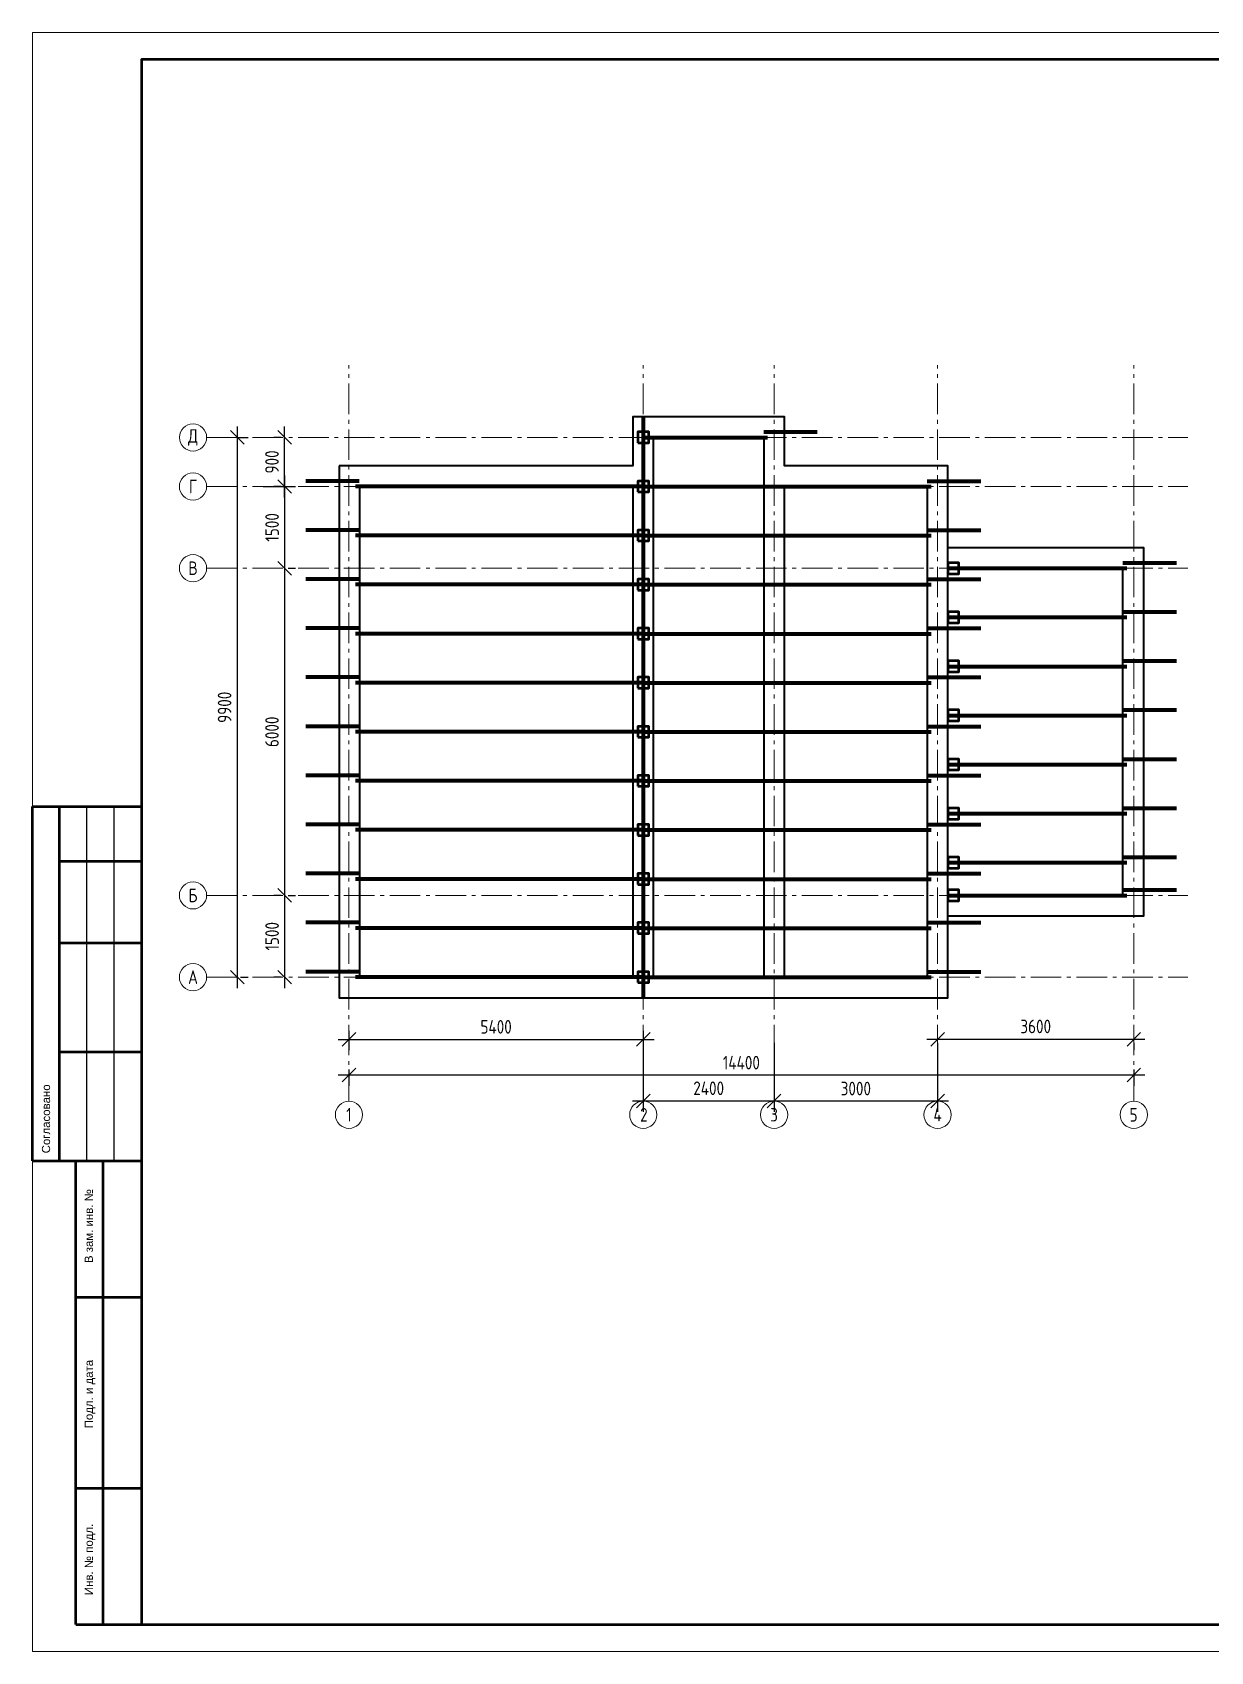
# Model space of a CAD drawing. Header units: millimetres. Extents: x 25506 to 67506, y 19273 to 48973.
# Drawn here: x 25506 to 47123, y 19273 to 48973 of the extents above; entities that cross this region are included whole.
import ezdxf

# ---------------------------------------------------------------- set-up
doc = ezdxf.new("R2010")
doc.units = ezdxf.units.MM
doc.linetypes.add('CONTINOUS', pattern=[0])
doc.linetypes.add('ГОСТ 2.303 6', pattern=[12, 8, -1.5, 1, -1.5])
doc.layers.add('Оси', color=3, linetype='Continuous')
for name, color, linetype, lineweight in [('Стены', 7, 'Continuous', 35), ('Стойки', 7, 'Continuous', 50), ('Стойки гараж', 7, 'Continuous', 50), ('Стропила', 7, 'Continuous', 90), ('Стропила гараж', 7, 'Continuous', 90)]:
    doc.layers.add(name, color=color, linetype=linetype, lineweight=lineweight)
doc.styles.add('ГОСТ 2.304', font='CS_Gost2304.shx')
doc.styles.add('ТЕКСТ_Z', font='arial.ttf')
doc.dimstyles.new('СПДС', dxfattribs={"dimscale": 100, "dimtxt": 2.5, "dimasz": 2.5, "dimexe": 2, "dimexo": 0.625, "dimgap": 1, "dimtad": 1, "dimdec": 0, "dimtxsty": 'ГОСТ 2.304', "dimblk": 'OBLIQUE', "dimblk1": 'OBLIQUE', "dimblk2": 'OBLIQUE', "dimcen": 2.5, "dimdle": 2, "dimadec": 0, "dimazin": 2, "dimtfac": 0.75, "dimtdec": 4, "dimtmove": 1, "dimatfit": 3, "dimfxl": 1, "dimtfill": 1, "dimtolj": 1, "dimarcsym": 1})

# ---------------------------------------------------------------- blocks, each defined once
blk = doc.blocks.new('_Oblique')
at = {"color": 0, "linetype": 'ByBlock', "lineweight": -2}
blk.add_line((-0.5, -0.5), (0.5, 0.5), dxfattribs=at)
blk = doc.blocks.new('*D21')
at = {"layer": 'Defpoints', "color": 0, "ltscale": 100}
for p in [(29678, 40644), (30134, 39144), (30134, 39144)]:
    blk.add_point(p, dxfattribs=at)
at = {"layer": 'Оси', "color": 0, "lineweight": -2, "ltscale": 100}
for p, q in [((30134, 40844), (30134, 38944)), ((29740, 40644), (30334, 40644)), ((30197, 39144), (30334, 39144))]:
    blk.add_line(p, q, dxfattribs=at)
at = {"layer": 'Оси', "color": 0, "lineweight": -2, "ltscale": 100, "xscale": 250, "yscale": 250, "zscale": 250}
for p, rotation in [((30134, 40644), 90), ((30134, 39144), 270)]:
    blk.add_blockref('_Oblique', p, dxfattribs=dict(at, rotation=rotation))
at = {"layer": 'Оси', "color": 0, "lineweight": 20, "ltscale": 100, "insert": (29904, 39894), "char_height": 250, "attachment_point": 5, "rotation": 90, "style": 'ГОСТ 2.304', "bg_fill": 3, "box_fill_scale": 1.1, "bg_fill_color": 256, "bg_fill_true_color": 13158600, "bg_fill_transparency": 0}
blk.add_mtext('\\A1;1500', dxfattribs=at)
blk = doc.blocks.new('*D22')
at = {"layer": 'Defpoints', "color": 0, "ltscale": 100}
for p in [(30134, 39144), (30134, 33144), (30134, 33144)]:
    blk.add_point(p, dxfattribs=at)
at = {"layer": 'Оси', "color": 0, "lineweight": -2, "ltscale": 100}
for p, q in [((30134, 39344), (30134, 32944)), ((30197, 39144), (30334, 39144)), ((30197, 33144), (30334, 33144))]:
    blk.add_line(p, q, dxfattribs=at)
at = {"layer": 'Оси', "color": 0, "lineweight": -2, "ltscale": 100, "xscale": 250, "yscale": 250, "zscale": 250}
for p, rotation in [((30134, 39144), 90), ((30134, 33144), 270)]:
    blk.add_blockref('_Oblique', p, dxfattribs=dict(at, rotation=rotation))
at = {"layer": 'Оси', "color": 0, "lineweight": 20, "ltscale": 100, "insert": (29902, 36144), "char_height": 250, "attachment_point": 5, "rotation": 90, "style": 'ГОСТ 2.304', "bg_fill": 3, "box_fill_scale": 1.1, "bg_fill_color": 256, "bg_fill_true_color": 13158600, "bg_fill_transparency": 0}
blk.add_mtext('\\A1;6000', dxfattribs=at)
blk = doc.blocks.new('*D23')
at = {"layer": 'Defpoints', "color": 0, "ltscale": 100}
for p in [(30134, 33144), (30134, 31644), (30134, 31644)]:
    blk.add_point(p, dxfattribs=at)
at = {"layer": 'Оси', "color": 0, "lineweight": -2, "ltscale": 100}
for p, q in [((30134, 33344), (30134, 31444)), ((30072, 33144), (29934, 33144)), ((30072, 31644), (29934, 31644))]:
    blk.add_line(p, q, dxfattribs=at)
at = {"layer": 'Оси', "color": 0, "lineweight": -2, "ltscale": 100, "xscale": 250, "yscale": 250, "zscale": 250}
for p, rotation in [((30134, 33144), 90), ((30134, 31644), 270)]:
    blk.add_blockref('_Oblique', p, dxfattribs=dict(at, rotation=rotation))
at = {"layer": 'Оси', "color": 0, "lineweight": 20, "ltscale": 100, "insert": (29904, 32394), "char_height": 250, "attachment_point": 5, "rotation": 90, "style": 'ГОСТ 2.304', "bg_fill": 3, "box_fill_scale": 1.1, "bg_fill_color": 256, "bg_fill_true_color": 13158600, "bg_fill_transparency": 0}
blk.add_mtext('\\A1;1500', dxfattribs=at)
blk = doc.blocks.new('*D24')
at = {"layer": 'Defpoints', "color": 0, "ltscale": 100}
for p in [(30134, 41544), (30134, 41544), (30134, 40644)]:
    blk.add_point(p, dxfattribs=at)
at = {"layer": 'Оси', "color": 0, "lineweight": -2, "ltscale": 100}
for p, q in [((30134, 40444), (30134, 41744)), ((30072, 41544), (29934, 41544)), ((30072, 40644), (29934, 40644))]:
    blk.add_line(p, q, dxfattribs=at)
at = {"layer": 'Оси', "color": 0, "lineweight": -2, "ltscale": 100, "xscale": 250, "yscale": 250, "zscale": 250}
for p, rotation in [((30134, 41544), 90), ((30134, 40644), 270)]:
    blk.add_blockref('_Oblique', p, dxfattribs=dict(at, rotation=rotation))
at = {"layer": 'Оси', "color": 0, "lineweight": 20, "ltscale": 100, "insert": (29902, 41094), "char_height": 250, "attachment_point": 5, "rotation": 90, "style": 'ГОСТ 2.304', "bg_fill": 3, "box_fill_scale": 1.1, "bg_fill_color": 256, "bg_fill_true_color": 13158600, "bg_fill_transparency": 0}
blk.add_mtext('\\A1;900', dxfattribs=at)
blk = doc.blocks.new('*D25')
at = {"layer": 'Defpoints', "color": 0, "ltscale": 100}
for p in [(29208, 41544), (29265, 31644), (29265, 31644)]:
    blk.add_point(p, dxfattribs=at)
at = {"layer": 'Оси', "color": 0, "lineweight": -2, "ltscale": 100}
for p, q in [((29265, 41744), (29265, 31444)), ((29270, 41544), (29465, 41544)), ((29327, 31644), (29465, 31644))]:
    blk.add_line(p, q, dxfattribs=at)
at = {"layer": 'Оси', "color": 0, "lineweight": -2, "ltscale": 100, "xscale": 250, "yscale": 250, "zscale": 250}
for p, rotation in [((29265, 41544), 90), ((29265, 31644), 270)]:
    blk.add_blockref('_Oblique', p, dxfattribs=dict(at, rotation=rotation))
at = {"layer": 'Оси', "color": 0, "lineweight": 20, "ltscale": 100, "insert": (29032, 36594), "char_height": 250, "attachment_point": 5, "rotation": 90, "style": 'ГОСТ 2.304', "bg_fill": 3, "box_fill_scale": 1.1, "bg_fill_color": 256, "bg_fill_true_color": 13158600, "bg_fill_transparency": 0}
blk.add_mtext('\\A1;9900', dxfattribs=at)
blk = doc.blocks.new('*D26')
at = {"layer": 'Defpoints', "color": 0, "ltscale": 100}
for p in [(31314, 30721), (36714, 30721), (36714, 30503)]:
    blk.add_point(p, dxfattribs=at)
at = {"layer": 'Оси', "color": 0, "lineweight": -2, "ltscale": 100}
for p, q in [((31314, 30659), (31314, 30303)), ((36714, 30659), (36714, 30303)), ((31114, 30503), (36914, 30503))]:
    blk.add_line(p, q, dxfattribs=at)
at = {"layer": 'Оси', "color": 0, "lineweight": -2, "ltscale": 100, "xscale": 250, "yscale": 250, "zscale": 250, "rotation": 180}
blk.add_blockref('_Oblique', (31314, 30503), dxfattribs=at)
at = {"layer": 'Оси', "color": 0, "lineweight": -2, "ltscale": 100, "xscale": 250, "yscale": 250, "zscale": 250}
blk.add_blockref('_Oblique', (36714, 30503), dxfattribs=at)
at = {"layer": 'Оси', "color": 0, "lineweight": 20, "ltscale": 100, "insert": (34014, 30733), "char_height": 250, "attachment_point": 5, "style": 'ГОСТ 2.304', "bg_fill": 3, "box_fill_scale": 1.1, "bg_fill_color": 256, "bg_fill_true_color": 13158600, "bg_fill_transparency": 0}
blk.add_mtext('\\A1;5400', dxfattribs=at)
blk = doc.blocks.new('*D27')
at = {"layer": 'Defpoints', "color": 0, "ltscale": 100}
for p in [(36714, 30721), (39114, 30504), (36714, 29371)]:
    blk.add_point(p, dxfattribs=at)
at = {"layer": 'Оси', "color": 0, "lineweight": -2, "ltscale": 100}
for p, q in [((36714, 30659), (36714, 29171)), ((39114, 30442), (39114, 29171)), ((39314, 29371), (36514, 29371))]:
    blk.add_line(p, q, dxfattribs=at)
at = {"layer": 'Оси', "color": 0, "lineweight": -2, "ltscale": 100, "xscale": 250, "yscale": 250, "zscale": 250, "rotation": 180}
blk.add_blockref('_Oblique', (36714, 29371), dxfattribs=at)
at = {"layer": 'Оси', "color": 0, "lineweight": -2, "ltscale": 100, "xscale": 250, "yscale": 250, "zscale": 250}
blk.add_blockref('_Oblique', (39114, 29371), dxfattribs=at)
at = {"layer": 'Оси', "color": 0, "lineweight": 20, "ltscale": 100, "insert": (37914, 29606), "char_height": 250, "attachment_point": 5, "style": 'ГОСТ 2.304', "bg_fill": 3, "box_fill_scale": 1.1, "bg_fill_color": 256, "bg_fill_true_color": 13158600, "bg_fill_transparency": 0}
blk.add_mtext('\\A1;2400', dxfattribs=at)
blk = doc.blocks.new('*D28')
at = {"layer": 'Defpoints', "color": 0, "ltscale": 100}
for p in [(42114, 30504), (39114, 29371), (39114, 29371)]:
    blk.add_point(p, dxfattribs=at)
at = {"layer": 'Оси', "color": 0, "lineweight": -2, "ltscale": 100}
for p, q in [((42114, 30442), (42114, 29171)), ((42314, 29371), (38914, 29371)), ((39114, 29308), (39114, 29171))]:
    blk.add_line(p, q, dxfattribs=at)
at = {"layer": 'Оси', "color": 0, "lineweight": -2, "ltscale": 100, "xscale": 250, "yscale": 250, "zscale": 250, "rotation": 180}
blk.add_blockref('_Oblique', (39114, 29371), dxfattribs=at)
at = {"layer": 'Оси', "color": 0, "lineweight": -2, "ltscale": 100, "xscale": 250, "yscale": 250, "zscale": 250}
blk.add_blockref('_Oblique', (42114, 29371), dxfattribs=at)
at = {"layer": 'Оси', "color": 0, "lineweight": 20, "ltscale": 100, "insert": (40614, 29601), "char_height": 250, "attachment_point": 5, "style": 'ГОСТ 2.304', "bg_fill": 3, "box_fill_scale": 1.1, "bg_fill_color": 256, "bg_fill_true_color": 13158600, "bg_fill_transparency": 0}
blk.add_mtext('\\A1;3000', dxfattribs=at)
blk = doc.blocks.new('*D29')
at = {"layer": 'Defpoints', "color": 0, "ltscale": 100}
for p in [(42114, 30504), (42114, 30503), (45714, 30504)]:
    blk.add_point(p, dxfattribs=at)
at = {"layer": 'Оси', "color": 0, "lineweight": -2, "ltscale": 100}
for p, q in [((45914, 30503), (41914, 30503)), ((42114, 30442), (42114, 30303)), ((45714, 30442), (45714, 30303))]:
    blk.add_line(p, q, dxfattribs=at)
at = {"layer": 'Оси', "color": 0, "lineweight": -2, "ltscale": 100, "xscale": 250, "yscale": 250, "zscale": 250, "rotation": 180}
blk.add_blockref('_Oblique', (42114, 30503), dxfattribs=at)
at = {"layer": 'Оси', "color": 0, "lineweight": -2, "ltscale": 100, "xscale": 250, "yscale": 250, "zscale": 250}
blk.add_blockref('_Oblique', (45714, 30503), dxfattribs=at)
at = {"layer": 'Оси', "color": 0, "lineweight": 20, "ltscale": 100, "insert": (43914, 30740), "char_height": 250, "attachment_point": 5, "style": 'ГОСТ 2.304', "bg_fill": 3, "box_fill_scale": 1.1, "bg_fill_color": 256, "bg_fill_true_color": 13158600, "bg_fill_transparency": 0}
blk.add_mtext('\\A1;3600', dxfattribs=at)
blk = doc.blocks.new('*D30')
at = {"layer": 'Defpoints', "color": 0, "ltscale": 100}
for p in [(31314, 30010), (45714, 30010), (45714, 29851)]:
    blk.add_point(p, dxfattribs=at)
at = {"layer": 'Оси', "color": 0, "lineweight": -2, "ltscale": 100}
for p, q in [((31114, 29851), (45914, 29851)), ((31314, 29948), (31314, 29651)), ((45714, 29948), (45714, 29651))]:
    blk.add_line(p, q, dxfattribs=at)
at = {"layer": 'Оси', "color": 0, "lineweight": -2, "ltscale": 100, "xscale": 250, "yscale": 250, "zscale": 250, "rotation": 180}
blk.add_blockref('_Oblique', (31314, 29851), dxfattribs=at)
at = {"layer": 'Оси', "color": 0, "lineweight": -2, "ltscale": 100, "xscale": 250, "yscale": 250, "zscale": 250}
blk.add_blockref('_Oblique', (45714, 29851), dxfattribs=at)
at = {"layer": 'Оси', "color": 0, "lineweight": 20, "ltscale": 100, "insert": (38514, 30076), "char_height": 250, "attachment_point": 5, "style": 'ГОСТ 2.304', "bg_fill": 3, "box_fill_scale": 1.1, "bg_fill_color": 256, "bg_fill_true_color": 13158600, "bg_fill_transparency": 0}
blk.add_mtext('\\A1;14400', dxfattribs=at)
blk = doc.blocks.new('Штамп осн бок')
at = {"color": 7, "lineweight": 50}
for p, q in [((-2000, 8500), (-2000, 15000)), ((-2000, 15000), (-1500, 15000)), ((-1500, 8500), (-1500, 15000)), ((-1500, 15000), (0, 15000)), ((-1500, 14000), (0, 14000)), ((-1500, 12500), (0, 12500)), ((-1500, 10500), (0, 10500)), ((-2000, 8500), (-1500, 8500)), ((-1500, 8500), (0, 8500)), ((-1200, 0), (-1200, 8500)), ((-1200, 8500), (-700, 8500)), ((-700, 0), (-700, 8500)), ((-700, 8500), (0, 8500)), ((-1200, 6000), (0, 6000)), ((-1200, 2500), (0, 2500)), ((-1200, 0), (-700, 0)), ((-700, 0), (0, 0))]:
    blk.add_line(p, q, dxfattribs=at)
at = {"color": 7}
for p, q in [((-1000, 8500), (-1000, 15000)), ((-500, 8500), (-500, 15000)), ((0, 15000), (0, 0))]:
    blk.add_line(p, q, dxfattribs=at)
at = {"color": 7, "style": 'ТЕКСТ_Z'}
for s, p in [('Согласовано', (-1675, 8640)), ('В зам. инв. №', (-890, 6627)), ('Подл. и дата', (-890, 3596)), ('Инв. № подл.', (-890, 536))]:
    blk.add_text(s, height=150, rotation=90, dxfattribs=at).set_placement(p)

msp = doc.modelspace()

# ---------------------------------------------------------------- linework, layer by layer
at = {"layer": 'Оси', "linetype": 'ГОСТ 2.303 6', "lineweight": 20, "ltscale": 70}
for p, q in [((31314.4, 29371), (31314.4, 42871)), ((36714.4, 29371), (36714.4, 42871)), ((39114.4, 29371), (39114.4, 42871)), ((42114.4, 29371), (42114.4, 42871)), ((45714.4, 29371), (45714.4, 42871)), ((28703.2, 41544.4), (46703.2, 41544.4)), ((28703, 39144.4), (46703, 39144.4)), ((28703, 33144.4), (46703, 33144.4)), ((28703, 31644.4), (46703, 31644.4))]:
    msp.add_line(p, q, dxfattribs=at)
at = {"layer": 'Оси', "lineweight": 20, "ltscale": 100}
for centre in [(28453.2, 41544.4), (28453, 40644.4), (28453, 39144.4), (28453, 33144.4), (28453, 31644.4), (31314.4, 29121), (36714.4, 29121), (39114.4, 29121), (42114.4, 29121), (45714.4, 29121)]:
    msp.add_circle(centre, 250, dxfattribs=at)
at = {"layer": 'Стены', "ltscale": 100}
for points in [[(31134.4, 41024.4), (31134.4, 31264.4), (42304.4, 31264.4), (42304.4, 41024.4), (39304.4, 41024.4), (39304.4, 41924.4), (36524.4, 41924.4), (36524.4, 41024.4)], [(36904.4, 41544.4), (38924.4, 41544.4), (38924.4, 31644.4), (36904.4, 31644.4)], [(31514.4, 40644.4), (36524.4, 40644.4), (36524.4, 31644.4), (31514.4, 31644.4)], [(39304.4, 40644.4), (41924.4, 40644.4), (41924.4, 31644.4), (39304.4, 31644.4)]]:
    msp.add_lwpolyline(points, close=True, dxfattribs=at)
for points in [[(42304.4, 39524.4), (45894.4, 39524.4), (45894.4, 32764.4), (42304.4, 32764.4)], [(42304.4, 33144.4), (45514.4, 33144.4), (45514.4, 39144.4), (42304.4, 39144.4)]]:
    msp.add_lwpolyline(points, dxfattribs=at)
at = {"layer": 'Стойки', "ltscale": 100}
for points in [[(36614.4, 41444.4), (36814.4, 41444.4), (36814.4, 41644.4), (36614.4, 41644.4)], [(36614.4, 40544.4), (36814.4, 40544.4), (36814.4, 40744.4), (36614.4, 40744.4)], [(36614.4, 39644.4), (36814.4, 39644.4), (36814.4, 39844.4), (36614.4, 39844.4)], [(36614.4, 38744.4), (36814.4, 38744.4), (36814.4, 38944.4), (36614.4, 38944.4)], [(36614.4, 37844.4), (36814.4, 37844.4), (36814.4, 38044.4), (36614.4, 38044.4)], [(36614.4, 36944.4), (36814.4, 36944.4), (36814.4, 37144.4), (36614.4, 37144.4)], [(36614.4, 36044.4), (36814.4, 36044.4), (36814.4, 36244.4), (36614.4, 36244.4)], [(36614.4, 35144.4), (36814.4, 35144.4), (36814.4, 35344.4), (36614.4, 35344.4)], [(36614.4, 34244.4), (36814.4, 34244.4), (36814.4, 34444.4), (36614.4, 34444.4)], [(36614.4, 33344.4), (36814.4, 33344.4), (36814.4, 33544.4), (36614.4, 33544.4)], [(36614.4, 32444.4), (36814.4, 32444.4), (36814.4, 32644.4), (36614.4, 32644.4)], [(36614.4, 31544.4), (36814.4, 31544.4), (36814.4, 31744.4), (36614.4, 31744.4)]]:
    msp.add_lwpolyline(points, close=True, dxfattribs=at)
at = {"layer": 'Стойки гараж', "ltscale": 100}
for points in [[(42304.4, 39044.4), (42504.4, 39044.4), (42504.4, 39244.4), (42304.4, 39244.4)], [(42304.4, 38144.4), (42504.4, 38144.4), (42504.4, 38344.4), (42304.4, 38344.4)], [(42304.4, 37244.4), (42504.4, 37244.4), (42504.4, 37444.4), (42304.4, 37444.4)], [(42304.4, 36344.4), (42504.4, 36344.4), (42504.4, 36544.4), (42304.4, 36544.4)], [(42304.4, 35444.4), (42504.4, 35444.4), (42504.4, 35644.4), (42304.4, 35644.4)], [(42304.4, 34544.4), (42504.4, 34544.4), (42504.4, 34744.4), (42304.4, 34744.4)], [(42304.4, 33644.4), (42504.4, 33644.4), (42504.4, 33844.4), (42304.4, 33844.4)], [(42304.4, 33044.4), (42504.4, 33044.4), (42504.4, 33244.4), (42304.4, 33244.4)]]:
    msp.add_lwpolyline(points, close=True, dxfattribs=at)
at = {"layer": 'Стропила', "ltscale": 100}
for p, q in [((36714.4, 41924.4), (36714.4, 31264.4)), ((38924.4, 41644.4), (39904.4, 41644.4)), ((36714.4, 41544.4), (38994.4, 41544.4)), ((31504.4, 40744.4), (30524.4, 40744.4)), ((41924.4, 40744.4), (42904.4, 40744.4)), ((36714.4, 40644.4), (31434.4, 40644.4)), ((36714.4, 40644.4), (41994.4, 40644.4)), ((31504.4, 39844.4), (30524.4, 39844.4)), ((41924.4, 39844.4), (42904.4, 39844.4)), ((36714.4, 39744.4), (31434.4, 39744.4)), ((36714.4, 39744.4), (41994.4, 39744.4)), ((31504.4, 38944.4), (30524.4, 38944.4)), ((41924.4, 38944.4), (42904.4, 38944.4)), ((36714.4, 38844.4), (31434.4, 38844.4)), ((36714.4, 38844.4), (41994.4, 38844.4)), ((31504.4, 38044.4), (30524.4, 38044.4)), ((41924.4, 38044.4), (42904.4, 38044.4)), ((36714.4, 37944.4), (31434.4, 37944.4)), ((36714.4, 37944.4), (41994.4, 37944.4)), ((31504.4, 37144.4), (30524.4, 37144.4)), ((41924.4, 37144.4), (42904.4, 37144.4)), ((36714.4, 37044.4), (31434.4, 37044.4)), ((36714.4, 37044.4), (41994.4, 37044.4)), ((31504.4, 36244.4), (30524.4, 36244.4)), ((41924.4, 36244.4), (42904.4, 36244.4)), ((36714.4, 36144.4), (31434.4, 36144.4)), ((36714.4, 36144.4), (41994.4, 36144.4)), ((31504.4, 35344.4), (30524.4, 35344.4)), ((41924.4, 35344.4), (42904.4, 35344.4)), ((36714.4, 35244.4), (31434.4, 35244.4)), ((36714.4, 35244.4), (41994.4, 35244.4)), ((31504.4, 34444.4), (30524.4, 34444.4)), ((36714.4, 34344.4), (31434.4, 34344.4)), ((36714.4, 34344.4), (41994.4, 34344.4)), ((41924.4, 34444.4), (42904.4, 34444.4)), ((31504.4, 33544.4), (30524.4, 33544.4)), ((36714.4, 33444.4), (31434.4, 33444.4)), ((36714.4, 33444.4), (41994.4, 33444.4)), ((41924.4, 33544.4), (42904.4, 33544.4)), ((31504.4, 32644.4), (30524.4, 32644.4)), ((36714.4, 32544.4), (31434.4, 32544.4)), ((36714.4, 32544.4), (41994.4, 32544.4)), ((41924.4, 32644.4), (42904.4, 32644.4)), ((31504.4, 31744.4), (30524.4, 31744.4)), ((36714.4, 31644.4), (31434.4, 31644.4)), ((36714.4, 31644.4), (41994.4, 31644.4)), ((41924.4, 31744.4), (42904.4, 31744.4))]:
    msp.add_line(p, q, dxfattribs=at)
at = {"layer": 'Стропила гараж', "ltscale": 100}
for p, q in [((45514.4, 39244.4), (46494.4, 39244.4)), ((42304.4, 39144.4), (45584.4, 39144.4)), ((45514.4, 38344.4), (46494.4, 38344.4)), ((42304.4, 38244.4), (45584.4, 38244.4)), ((45514.4, 37444.4), (46494.4, 37444.4)), ((42304.4, 37344.4), (45584.4, 37344.4)), ((45514.4, 36544.4), (46494.4, 36544.4)), ((42304.4, 36444.4), (45584.4, 36444.4)), ((45514.4, 35644.4), (46494.4, 35644.4)), ((42304.4, 35544.4), (45584.4, 35544.4)), ((42304.4, 34644.4), (45584.4, 34644.4)), ((45514.4, 34744.4), (46494.4, 34744.4)), ((42304.4, 33744.4), (45584.4, 33744.4)), ((45514.4, 33844.4), (46494.4, 33844.4)), ((42304.4, 33144.4), (45584.4, 33144.4)), ((45514.4, 33244.4), (46494.4, 33244.4))]:
    msp.add_line(p, q, dxfattribs=at)

# ---------------------------------------------------------------- block references
at = {"color": 7, "linetype": 'CONTINOUS', "lineweight": 20, "ltscale": 30}
msp.add_blockref('Штамп осн бок', (27505.8, 19773.2), dxfattribs=at)

# ---------------------------------------------------------------- texts
at = {"layer": 'Оси', "lineweight": 20, "ltscale": 100, "char_height": 250, "attachment_point": 5, "style": 'ГОСТ 2.304'}
for s, insert, width in [('Д', (28453.2, 41544.4), 292.102), ('Г', (28453, 40644.4), 292.102), ('В', (28453, 39144.4), 292.102), ('Б', (28453, 33144.4), 292.102), ('А', (28453, 31644.4), 292.102), ('1', (31314.4, 29121), 272.268), ('2', (36725.3, 29119.1), 289.397), ('3', (39114.4, 29121), 239.361), ('4', (42114.4, 29121), 271.817), ('5', (45710.1, 29119.1), 270.465)]:
    msp.add_mtext(s, dxfattribs=dict(at, insert=insert, width=width))

# ---------------------------------------------------------------- next in the draw order: dimensions: what is measured, and where the dimension line sits
at = {"layer": 'Оси', "lineweight": 20, "ltscale": 100}
dim = msp.add_linear_dim(base=(30134.3, 39144.4), p1=(29677.7, 40644.4), p2=(30134.3, 39144.4), angle=270, dimstyle='СПДС', dxfattribs=at)
dim.commit()
dim.dimension.update_dxf_attribs({"geometry": '*D21', "text_midpoint": (29904.1, 39894.4)})
dim = msp.add_linear_dim(base=(36714.4, 30502.7), p1=(31314.4, 30721.5), p2=(36714.4, 30721.5), dimstyle='СПДС', dxfattribs=at)
dim.commit()
dim.dimension.update_dxf_attribs({"geometry": '*D26', "text_midpoint": (34014.4, 30732.8)})

# ---------------------------------------------------------------- next in the draw order: linework, layer by layer
at = {"layer": 'Оси', "linetype": 'ГОСТ 2.303 6', "lineweight": 20, "ltscale": 70}
msp.add_line((28703, 40644.4), (46703, 40644.4), dxfattribs=at)

# ---------------------------------------------------------------- next in the draw order: dimensions: what is measured, and where the dimension line sits
at = {"layer": 'Оси', "lineweight": 20, "ltscale": 100}
dim = msp.add_linear_dim(base=(30134.3, 33144.4), p1=(30134.3, 39144.4), p2=(30134.3, 33144.4), angle=270, dimstyle='СПДС', dxfattribs=at)
dim.commit()
dim.dimension.update_dxf_attribs({"geometry": '*D22', "text_midpoint": (29902, 36144.4)})
dim = msp.add_linear_dim(base=(36714.4, 29371), p1=(39114.4, 30504), p2=(36714.4, 30721.5), dimstyle='СПДС', dxfattribs=at)
dim.commit()
dim.dimension.update_dxf_attribs({"geometry": '*D27', "text_midpoint": (37914.4, 29605.6)})

# ---------------------------------------------------------------- next in the draw order: dimensions: what is measured, and where the dimension line sits
for base, p1, p2, picture, middle in [((29264.6, 31644.4), (29207.7, 41544.4), (29264.6, 31644.4), '*D25', (29032.3, 36594.4)), ((30134.3, 41544.4), (30134.3, 40644.4), (30134.3, 41544.4), '*D24', (29902, 41094.4)), ((30134.3, 31644.4), (30134.3, 33144.4), (30134.3, 31644.4), '*D23', (29904.1, 32394.4))]:
    dim = msp.add_linear_dim(base=base, p1=p1, p2=p2, angle=90, dimstyle='СПДС', dxfattribs=at)
    dim.commit()
    dim.dimension.update_dxf_attribs({"geometry": picture, "text_midpoint": middle})
dim = msp.add_linear_dim(base=(39114.4, 29371), p1=(42114.4, 30504), p2=(39114.4, 29371), dimstyle='СПДС', dxfattribs=at)
dim.commit()
dim.dimension.update_dxf_attribs({"geometry": '*D28', "text_midpoint": (40614.4, 29601.1)})

# ---------------------------------------------------------------- next in the draw order: dimensions: what is measured, and where the dimension line sits
dim = msp.add_linear_dim(base=(42114.4, 30502.7), p1=(45714.4, 30504), p2=(42114.4, 30504), dimstyle='СПДС', dxfattribs=at)
dim.commit()
dim.dimension.update_dxf_attribs({"geometry": '*D29', "text_midpoint": (43914.4, 30740.1)})

# ---------------------------------------------------------------- next in the draw order: dimensions: what is measured, and where the dimension line sits
dim = msp.add_linear_dim(base=(45714.4, 29850.7), p1=(31314.4, 30010.3), p2=(45714.4, 30010.3), dimstyle='СПДС', dxfattribs=at)
dim.commit()
dim.dimension.update_dxf_attribs({"geometry": '*D30', "text_midpoint": (38514.4, 30075.7)})

# ---------------------------------------------------------------- next in the draw order: linework, layer by layer
at = {"color": 7, "linetype": 'CONTINOUS', "lineweight": 20, "ltscale": 30}
msp.add_lwpolyline([(25505.8, 19273.2), (67505.8, 19273.2), (67505.8, 48973.2), (25505.8, 48973.2)], close=True, dxfattribs=at)
at = {"color": 7, "linetype": 'CONTINOUS', "lineweight": 50, "ltscale": 30}
msp.add_lwpolyline([(27505.8, 19773.2), (67005.8, 19773.2), (67005.8, 48473.2), (27505.8, 48473.2)], close=True, dxfattribs=at)

doc.saveas('drawing.dxf')
